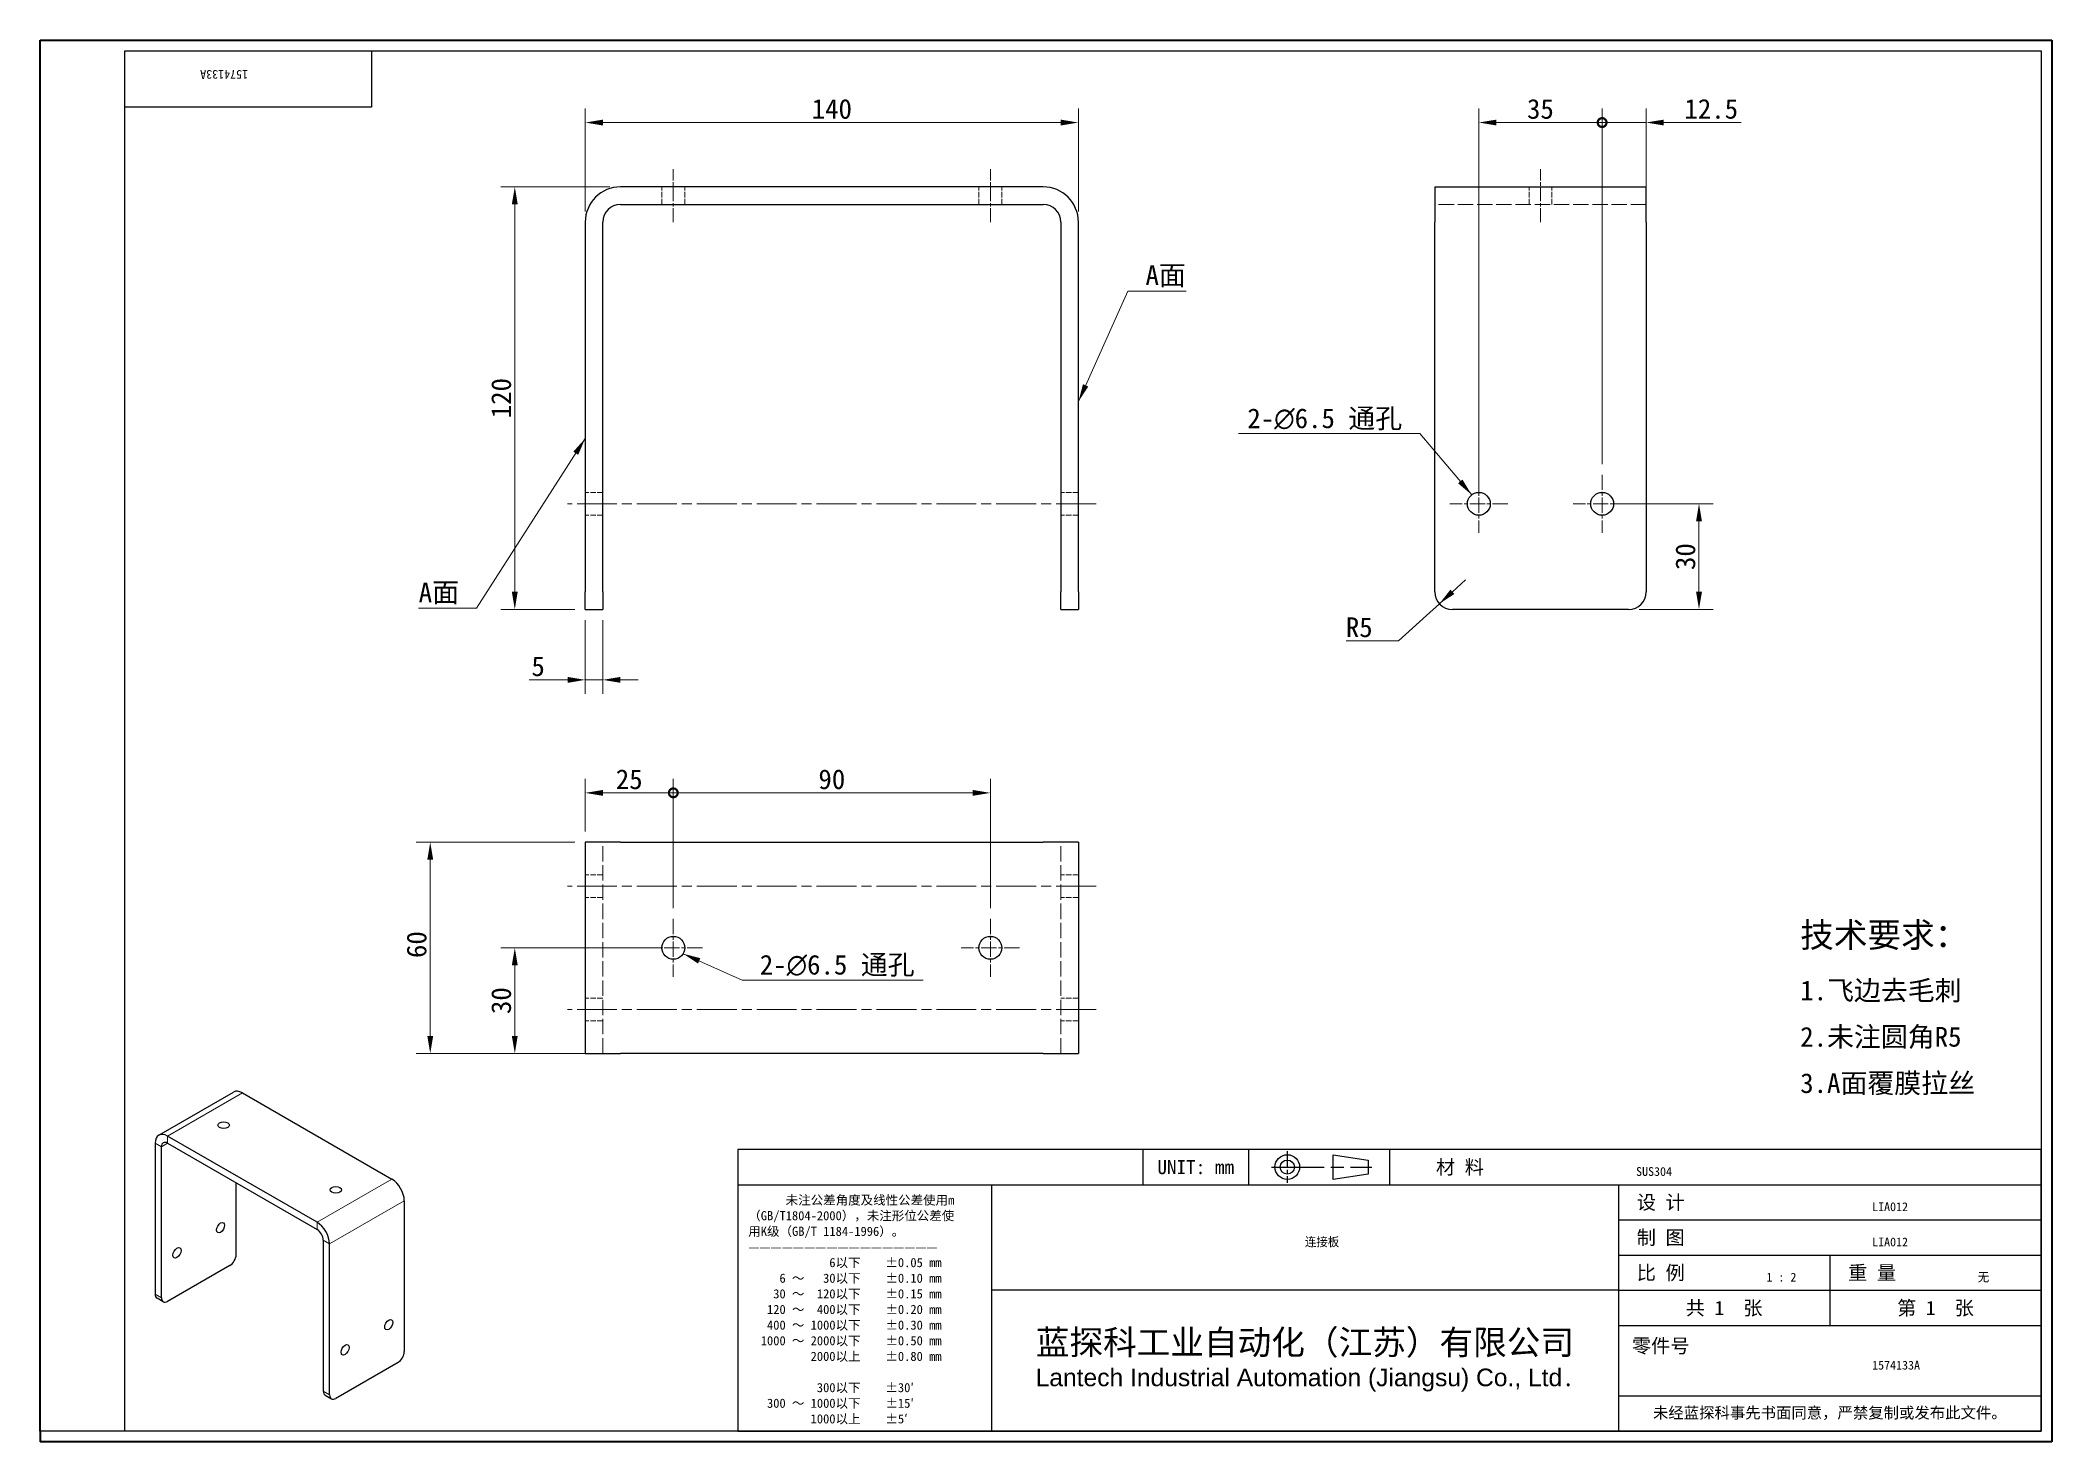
# Model space of a CAD drawing. Header units: millimetres. Extents: x 12 to 583, y 11 to 409.
import ezdxf
from ezdxf.enums import TextEntityAlignment as Align

# ---------------------------------------------------------------- set-up
doc = ezdxf.new("R2018")
doc.units = ezdxf.units.MM
doc.header["$LTSCALE"] = 2
doc.linetypes.add('CHAIN', pattern=[0.3543, 0.2362, -0.0295, 0.0591, -0.0295])
doc.linetypes.add('DASHED', pattern=[0.2067, 0.1654, -0.0413])
for name, color, linetype, lineweight in [('1', 7, 'Continuous', 18), ('可见 (ISO)', 7, 'Continuous', 25), ('可见窄的 (ISO)', 7, 'Continuous', 18), ('图框 (ISO)', 7, 'Continuous', 35), ('标题 (ISO)', 7, 'Continuous', 25)]:
    doc.layers.add(name, color=color, linetype=linetype, lineweight=lineweight)
for name, color, linetype, lineweight, true_color in [('中心标记 (ISO)', 1, 'CHAIN', 18, 0xff0000), ('中心线 (ISO)', 1, 'CHAIN', 18, 0xff0000), ('尺寸 (ISO)', 7, 'Continuous', 18, 0x008000), ('符号 (ISO)', 7, 'Continuous', 18, 0x008000), ('隐藏 (ISO)', 5, 'DASHED', 18, 0x0000ff)]:
    doc.layers.add(name, color=color, linetype=linetype, lineweight=lineweight, true_color=true_color)
doc.styles.get("Standard").update_dxf_attribs({"font": 'simfang.ttf'})
doc.styles.add('文本样式164', font='SimSun.ttf')
doc.styles.add('最新国标', font='simfang.ttf')
doc.styles.add('注释文本 (ISO)', font='simfang.ttf')
doc.dimstyles.new('默认 (GB)', dxfattribs={"dimscale": 2, "dimtxt": 2.8, "dimasz": 2.5, "dimexe": 2, "dimexo": 1.5, "dimgap": 0.5, "dimtad": 1, "dimtoh": 1, "dimdsep": 46, "dimtxsty": '最新国标', "dimcen": 0.09, "dimdle": 10, "dimclrd": 256, "dimclre": 256, "dimclrt": 256, "dimaunit": 1, "dimadec": 3, "dimazin": 2, "dimtfac": 0.535714, "dimtdec": 3, "dimtmove": 0, "dimatfit": 3, "dimfxl": 0, "dimtolj": 1, "dimlwd": -1, "dimlwe": -1, "dimarcsym": 0})
doc.dimstyles.new('默认 (GB)$7', dxfattribs={"dimscale": 2, "dimtxt": 2.8, "dimasz": 2.5, "dimexe": 2, "dimexo": 1.5, "dimgap": 0.5, "dimtad": 1, "dimtoh": 1, "dimdsep": 46, "dimtxsty": '最新国标', "dimcen": 0.09, "dimdle": 10, "dimclrd": 256, "dimclre": 256, "dimclrt": 256, "dimaunit": 1, "dimadec": 3, "dimazin": 2, "dimtfac": 0.535714, "dimtdec": 3, "dimtmove": 0, "dimatfit": 3, "dimfxl": 0, "dimtolj": 1, "dimlwd": -1, "dimlwe": -1, "dimarcsym": 0})

# ---------------------------------------------------------------- blocks, each defined once
blk = doc.blocks.new('图框 最新国标')
at = {"layer": '图框 (ISO)'}
for p, q in [((6, 7), (6, 204.5)), ((6, 204.5), (291.5, 204.5)), ((291.5, 204.5), (291.5, 5.5)), ((6, 7), (6, 5.5)), ((6, 7), (6, 5.5)), ((291.5, 5.5), (6, 5.5))]:
    blk.add_line(p, q, dxfattribs=at)
at = {"layer": '图框 (ISO)', "color": 7, "linetype": 'Continuous', "lineweight": 25}
for p, q in [((18, 203), (290, 203)), ((18, 7), (18, 203)), ((18, 203), (290, 203)), ((53, 203), (53, 195)), ((290, 203), (290, 7)), ((290, 203), (290, 7)), ((53, 195), (18, 195)), ((290, 7), (6, 7)), ((290, 7), (18, 7))]:
    blk.add_line(p, q, dxfattribs=at)
at = {"layer": '图框 (ISO)', "lineweight": 30}
blk.add_attdef('零件代号', text='', height=2.5, rotation=180, dxfattribs=at).set_placement((35.5, 199), align=Align.MIDDLE_CENTER)
blk = doc.blocks.new('标题栏 最新国标')
at = {"layer": '标题 (ISO)'}
for p, q in [((381.98, -183.84), (196.98, -183.84)), ((196.98, -183.84), (196.98, -223.84)), ((254.48, -183.84), (254.48, -188.84)), ((269.48, -183.84), (269.48, -188.84)), ((281.48, -188.09), (281.48, -184.59)), ((281.48, -184.59), (286.48, -185.34)), ((286.48, -185.34), (286.48, -187.34)), ((289.48, -183.84), (289.48, -188.84)), ((381.98, -223.84), (381.98, -183.84)), ((383.48, -183.84), (383.48, -225.34)), ((286.48, -187.34), (281.48, -188.09)), ((196.98, -188.84), (381.98, -188.84)), ((232.98, -188.84), (232.98, -223.84)), ((321.98, -188.84), (321.98, -223.84)), ((321.98, -193.84), (381.98, -193.84)), ((321.98, -198.84), (381.98, -198.84)), ((351.98, -198.84), (351.98, -208.84)), ((321.98, -203.84), (232.98, -203.84)), ((321.98, -203.84), (381.98, -203.84)), ((321.98, -208.84), (381.98, -208.84)), ((321.98, -218.84), (381.98, -218.84)), ((196.98, -223.84), (381.98, -223.84)), ((383.48, -225.34), (196.98, -225.34))]:
    blk.add_line(p, q, dxfattribs=at)
at = {"layer": '标题 (ISO)', "linetype": 'CHAIN', "ltscale": 5.000333}
blk.add_line((274.98, -184.09), (274.98, -188.59), dxfattribs=at)
at = {"layer": '标题 (ISO)', "linetype": 'CHAIN', "ltscale": 15.834605}
blk.add_line((272.73, -186.34), (286.98, -186.34), dxfattribs=at)
at = {"layer": '标题 (ISO)'}
for radius in [1.75, 1]:
    blk.add_circle((274.98, -186.34), radius, dxfattribs=at)
at = {"layer": '1', "style": '文本样式164'}
for s, p in [('UNIT: mm', (261.98, -186.34)), ('材 料', (299.48, -186.34)), ('设 计', (327.98, -191.34)), ('制 图', (327.98, -196.34)), ('比 例', (327.98, -201.34)), ('重 量', (357.98, -201.34)), ('共 1  张', (336.98, -206.34)), ('第 1  张', (366.98, -206.34))]:
    blk.add_text(s, height=2, dxfattribs=at).set_placement(p, align=Align.MIDDLE_CENTER)
at = {"layer": '标题 (ISO)', "style": '注释文本 (ISO)'}
for s, insert, char_height, attachment_point, line_spacing_factor in [('\\fSimSun|b0|i0;{\\H1.3000;      未注公差角度及线性公差使用m\\P}\\fSimSun|b0|i0;{\\H1.3000;（GB/T1804-2000），未注形位公差使\\P}\\fSimSun|b0|i0;{\\H1.3000;用K级（GB/T 1184-1996）。\\P}\\fSimSun|b0|i0;{\\H1.3000;—————————————————\\P}\\fSimSun|b0|i0;{\\H1.3000;             6以下    ±0.05 mm\\P}\\fSimSun|b0|i0;{\\H1.3000;     6 ～   30以下    ±0.10 mm\\P}\\fSimSun|b0|i0;{\\H1.3000;    30 ～  120以下    ±0.15 mm\\P}\\fSimSun|b0|i0;{\\H1.3000;   120 ～  400以下    ±0.20 mm\\P}\\fSimSun|b0|i0;{\\H1.3000;   400 ～ 1000以下    ±0.30 mm\\P}\\fSimSun|b0|i0;{\\H1.3000;  1000 ～ 2000以下    ±0.50 mm\\P}\\fSimSun|b0|i0;{\\H1.3000;          2000以上    ±0.80 mm\\P}\\fSimSun|b0|i0;{\\H1.3000;\\P}\\fSimSun|b0|i0;{\\H1.3000;           300以下    ±30′\\P}\\fSimSun|b0|i0;{\\H1.3000;   300 ～ 1000以下    ±15′\\P}\\fSimSun|b0|i0;{\\H1.3000;          1000以上    ±5′}', (198.48, -206.63), 1.3, 4, 1.023913), ('\\pxsm0.94;\\fMicrosoft YaHei|b0|i0;{\\H3.5000;蓝探科工业自动化（江苏）有限公司\\P}\\fArial|b0|i0;{\\H2.5000;Lantech Industrial Automation (Jiangsu) Co., Ltd}\\fFangSong|b0|i0;{\\H2.5000;.}', (277.48, -213.84), 2, 5, 0.978695)]:
    blk.add_mtext(s, dxfattribs=dict(at, insert=insert, char_height=char_height, attachment_point=attachment_point, line_spacing_factor=line_spacing_factor))
at = {"layer": '标题 (ISO)', "attachment_point": 5, "style": '注释文本 (ISO)'}
for s, insert, char_height in [('\\fFangSong|b0|i0;零件号', (327.98, -211.84), 2), ('\\fSimSun|b0|i0;{\\H1.6000;未经蓝探科事先书面同意，严禁复制或发布此文件。}', (351.98, -221.34), 1.6)]:
    blk.add_mtext(s, dxfattribs=dict(at, insert=insert, char_height=char_height))
at = {"layer": '标题 (ISO)', "lineweight": 30, "flags": 104}
for tag, height, p in [('材料', 2, (324.48, -186.34)), ('设计人', 2, (357.98, -191.34)), ('库存编号', 3.5, (277.48, -196.34)), ('设计人', 2, (357.98, -196.34)), ('视图比例', 2, (342.98, -201.34)), ('质量\\P3;', 2, (372.98, -201.34)), ('零件代号', 3.5, (357.98, -213.84))]:
    blk.add_attdef(tag, text='', height=height, dxfattribs=at).set_placement(p, align=Align.MIDDLE_CENTER)
blk = doc.blocks.new('*D5')
at = {"layer": 'Defpoints', "color": 0, "transparency": 16777216}
for p in [(306.71, 385.62), (166.71, 357.36), (306.71, 357.36)]:
    blk.add_point(p, dxfattribs=at)
at = {"layer": '尺寸 (ISO)', "color": 116, "true_color": 0x00803f, "transparency": 16777216}
for p, q in [((166.71, 360.36), (166.71, 389.62)), ((306.71, 360.36), (306.71, 389.62)), ((171.71, 385.62), (301.71, 385.62))]:
    blk.add_line(p, q, dxfattribs=at)
for points in [[(171.71, 386.45), (171.71, 384.79), (166.71, 385.62)], [(301.71, 386.45), (301.71, 384.79), (306.71, 385.62)]]:
    blk.add_solid(points, dxfattribs=at)
at = {"layer": '尺寸 (ISO)', "transparency": 16777216, "insert": (236.71, 389.45), "char_height": 5.6, "attachment_point": 5, "style": '最新国标'}
blk.add_mtext('\\A1;140', dxfattribs=at)
blk = doc.blocks.new('*D6')
at = {"layer": 'Defpoints', "color": 0, "transparency": 16777216}
for p in [(176.71, 367.36), (146.71, 247.36), (166.71, 247.36)]:
    blk.add_point(p, dxfattribs=at)
at = {"layer": '尺寸 (ISO)', "color": 116, "true_color": 0x00803f, "transparency": 16777216}
for p, q in [((173.71, 367.36), (142.71, 367.36)), ((146.71, 362.36), (146.71, 252.36)), ((163.71, 247.36), (142.71, 247.36))]:
    blk.add_line(p, q, dxfattribs=at)
for points in [[(145.87, 362.36), (147.54, 362.36), (146.71, 367.36)], [(145.87, 252.36), (147.54, 252.36), (146.71, 247.36)]]:
    blk.add_solid(points, dxfattribs=at)
at = {"layer": '尺寸 (ISO)', "transparency": 16777216, "insert": (142.87, 307.36), "char_height": 5.6, "attachment_point": 5, "rotation": 90, "style": '最新国标'}
blk.add_mtext('\\A1;120', dxfattribs=at)
blk = doc.blocks.new('*D7')
at = {"layer": 'Defpoints', "color": 0, "transparency": 16777216}
for p in [(166.71, 247.36), (171.71, 247.36), (171.71, 227.36)]:
    blk.add_point(p, dxfattribs=at)
at = {"layer": '尺寸 (ISO)', "color": 116, "true_color": 0x00803f, "transparency": 16777216}
for p, q in [((166.71, 244.36), (166.71, 223.36)), ((171.71, 244.36), (171.71, 223.36)), ((161.71, 227.36), (150.79, 227.36)), ((171.71, 227.36), (166.71, 227.36)), ((176.71, 227.36), (181.71, 227.36))]:
    blk.add_line(p, q, dxfattribs=at)
for points in [[(161.71, 228.19), (161.71, 226.52), (166.71, 227.36)], [(176.71, 228.19), (176.71, 226.52), (171.71, 227.36)]]:
    blk.add_solid(points, dxfattribs=at)
at = {"layer": '尺寸 (ISO)', "transparency": 16777216, "insert": (153.34, 231.19), "char_height": 5.6, "attachment_point": 5, "style": '最新国标'}
blk.add_mtext('\\A1;5', dxfattribs=at)
blk = doc.blocks.new('_DotSmall')
at = {"color": 0, "linetype": 'ByBlock', "const_width": 0.5}
blk.add_lwpolyline([(-0.0625, 0, 1), (0.0625, 0, 1)], format="xyb", close=True, dxfattribs=at)
blk = doc.blocks.new('*D8')
at = {"layer": 'Defpoints', "color": 0, "transparency": 16777216}
for p in [(191.71, 195.27), (166.71, 181.27), (191.71, 159.52)]:
    blk.add_point(p, dxfattribs=at)
at = {"layer": '尺寸 (ISO)', "color": 116, "true_color": 0x00803f, "transparency": 16777216}
for p, q in [((166.71, 184.27), (166.71, 199.27)), ((171.71, 195.27), (191.71, 195.27)), ((191.71, 162.52), (191.71, 199.27))]:
    blk.add_line(p, q, dxfattribs=at)
blk.add_solid([(171.71, 196.1), (171.71, 194.44), (166.71, 195.27)], dxfattribs=at)
at = {"layer": '尺寸 (ISO)', "color": 116, "true_color": 0x00803f, "transparency": 16777216, "xscale": 5, "yscale": 5, "zscale": 5}
blk.add_blockref('_DotSmall', (191.71, 195.27), dxfattribs=at)
at = {"layer": '尺寸 (ISO)', "transparency": 16777216, "insert": (179.19, 199.1), "char_height": 5.6, "attachment_point": 5, "style": '最新国标'}
blk.add_mtext('\\A1;25', dxfattribs=at)
blk = doc.blocks.new('*D10')
at = {"layer": 'Defpoints', "color": 0, "transparency": 16777216}
for p in [(281.71, 195.27), (191.71, 159.52), (281.71, 159.52)]:
    blk.add_point(p, dxfattribs=at)
at = {"layer": '尺寸 (ISO)', "color": 116, "true_color": 0x00803f, "transparency": 16777216}
for p, q in [((191.71, 162.52), (191.71, 199.27)), ((191.71, 195.27), (276.71, 195.27)), ((281.71, 162.52), (281.71, 199.27))]:
    blk.add_line(p, q, dxfattribs=at)
blk.add_solid([(276.71, 196.1), (276.71, 194.44), (281.71, 195.27)], dxfattribs=at)
at = {"layer": '尺寸 (ISO)', "color": 116, "true_color": 0x00803f, "transparency": 16777216, "xscale": 5, "yscale": 5, "zscale": 5, "rotation": 180}
blk.add_blockref('_DotSmall', (191.71, 195.27), dxfattribs=at)
at = {"layer": '尺寸 (ISO)', "transparency": 16777216, "insert": (236.71, 199.1), "char_height": 5.6, "attachment_point": 5, "style": '最新国标'}
blk.add_mtext('\\A1;90', dxfattribs=at)
blk = doc.blocks.new('*D11')
at = {"layer": 'Defpoints', "color": 0, "transparency": 16777216}
for p in [(166.71, 181.27), (122.71, 121.27), (166.71, 121.27)]:
    blk.add_point(p, dxfattribs=at)
at = {"layer": '尺寸 (ISO)', "color": 116, "true_color": 0x00803f, "transparency": 16777216}
for p, q in [((163.71, 181.27), (118.71, 181.27)), ((122.71, 176.27), (122.71, 126.27)), ((163.71, 121.27), (118.71, 121.27))]:
    blk.add_line(p, q, dxfattribs=at)
for points in [[(121.87, 176.27), (123.54, 176.27), (122.71, 181.27)], [(121.87, 126.27), (123.54, 126.27), (122.71, 121.27)]]:
    blk.add_solid(points, dxfattribs=at)
at = {"layer": '尺寸 (ISO)', "transparency": 16777216, "insert": (118.87, 152.18), "char_height": 5.6, "attachment_point": 5, "rotation": 90, "style": '最新国标'}
blk.add_mtext('\\A1;60', dxfattribs=at)
blk = doc.blocks.new('*D12')
at = {"layer": 'Defpoints', "color": 0, "transparency": 16777216}
for p in [(412.86, 252.36), (409.17, 248.99)]:
    blk.add_point(p, dxfattribs=at)
at = {"layer": '尺寸 (ISO)', "color": 116, "true_color": 0x00803f, "transparency": 16777216}
for p, q in [((412.86, 252.36), (409.17, 248.99)), ((412.86, 252.36), (416.56, 255.73)), ((397.6, 238.42), (405.48, 245.61)), ((409.17, 248.99), (405.48, 245.61)), ((382.7, 238.42), (397.6, 238.42))]:
    blk.add_line(p, q, dxfattribs=at)
blk.add_solid([(412.3, 252.97), (413.42, 251.74), (409.17, 248.99)], dxfattribs=at)
at = {"layer": '尺寸 (ISO)', "transparency": 16777216, "insert": (386.41, 242.26), "char_height": 5.6, "attachment_point": 5, "style": '最新国标'}
blk.add_mtext('\\A1;R5', dxfattribs=at)
blk = doc.blocks.new('*D13')
at = {"layer": 'Defpoints', "color": 0, "transparency": 16777216}
for p in [(455.36, 385.62), (455.36, 285.61), (420.36, 277.36)]:
    blk.add_point(p, dxfattribs=at)
at = {"layer": '尺寸 (ISO)', "color": 116, "true_color": 0x00803f, "transparency": 16777216}
for p, q in [((420.36, 280.36), (420.36, 389.62)), ((455.36, 288.61), (455.36, 389.62)), ((425.36, 385.62), (455.36, 385.62))]:
    blk.add_line(p, q, dxfattribs=at)
blk.add_solid([(425.36, 386.45), (425.36, 384.79), (420.36, 385.62)], dxfattribs=at)
at = {"layer": '尺寸 (ISO)', "color": 116, "true_color": 0x00803f, "transparency": 16777216, "xscale": 5, "yscale": 5, "zscale": 5}
blk.add_blockref('_DotSmall', (455.36, 385.62), dxfattribs=at)
at = {"layer": '尺寸 (ISO)', "transparency": 16777216, "insert": (437.84, 389.45), "char_height": 5.6, "attachment_point": 5, "style": '最新国标'}
blk.add_mtext('\\A1;35', dxfattribs=at)
blk = doc.blocks.new('*D14')
at = {"layer": 'Defpoints', "color": 0, "transparency": 16777216}
for p in [(467.86, 385.62), (467.86, 357.36), (455.36, 285.61)]:
    blk.add_point(p, dxfattribs=at)
at = {"layer": '尺寸 (ISO)', "color": 116, "true_color": 0x00803f, "transparency": 16777216}
for p, q in [((455.36, 288.61), (455.36, 389.62)), ((467.86, 360.36), (467.86, 389.62)), ((455.36, 385.62), (450.36, 385.62)), ((455.36, 385.62), (467.86, 385.62)), ((472.86, 385.62), (494.81, 385.62))]:
    blk.add_line(p, q, dxfattribs=at)
blk.add_solid([(472.86, 386.45), (472.86, 384.79), (467.86, 385.62)], dxfattribs=at)
at = {"layer": '尺寸 (ISO)', "color": 116, "true_color": 0x00803f, "transparency": 16777216, "xscale": 5, "yscale": 5, "zscale": 5}
blk.add_blockref('_DotSmall', (455.36, 385.62), dxfattribs=at)
at = {"layer": '尺寸 (ISO)', "transparency": 16777216, "insert": (486.34, 389.47), "char_height": 5.6, "attachment_point": 5, "style": '最新国标'}
blk.add_mtext('\\A1;12.5', dxfattribs=at)
blk = doc.blocks.new('*D15')
at = {"layer": 'Defpoints', "color": 0, "transparency": 16777216}
for p in [(455.36, 277.36), (482.86, 277.36), (462.86, 247.36)]:
    blk.add_point(p, dxfattribs=at)
at = {"layer": '尺寸 (ISO)', "color": 116, "true_color": 0x00803f, "transparency": 16777216}
for p, q in [((458.36, 277.36), (486.86, 277.36)), ((482.86, 252.36), (482.86, 272.36)), ((465.86, 247.36), (486.86, 247.36))]:
    blk.add_line(p, q, dxfattribs=at)
for points in [[(482.03, 272.36), (483.7, 272.36), (482.86, 277.36)], [(482.03, 252.36), (483.7, 252.36), (482.86, 247.36)]]:
    blk.add_solid(points, dxfattribs=at)
at = {"layer": '尺寸 (ISO)', "transparency": 16777216, "insert": (479.03, 262.36), "char_height": 5.6, "attachment_point": 5, "rotation": 90, "style": '最新国标'}
blk.add_mtext('\\A1;30', dxfattribs=at)
blk = doc.blocks.new('*D16')
at = {"layer": 'Defpoints', "color": 0, "transparency": 16777216}
for p in [(191.71, 151.27), (146.71, 121.27), (176.71, 121.27)]:
    blk.add_point(p, dxfattribs=at)
at = {"layer": '尺寸 (ISO)', "color": 116, "true_color": 0x00803f, "transparency": 16777216}
for p, q in [((188.71, 151.27), (142.71, 151.27)), ((146.71, 146.27), (146.71, 126.27)), ((173.71, 121.27), (142.71, 121.27))]:
    blk.add_line(p, q, dxfattribs=at)
for points in [[(145.87, 146.27), (147.54, 146.27), (146.71, 151.27)], [(145.87, 126.27), (147.54, 126.27), (146.71, 121.27)]]:
    blk.add_solid(points, dxfattribs=at)
at = {"layer": '尺寸 (ISO)', "transparency": 16777216, "insert": (142.87, 136.27), "char_height": 5.6, "attachment_point": 5, "rotation": 90, "style": '最新国标'}
blk.add_mtext('\\A1;30', dxfattribs=at)

msp = doc.modelspace()

# ---------------------------------------------------------------- linework, layer by layer
at = {"layer": '中心标记 (ISO)', "ltscale": 9.167361}
for p, q in [((420.363, 285.607), (420.363, 269.107)), ((455.363, 285.607), (455.363, 269.107)), ((428.613, 277.357), (412.113, 277.357)), ((463.613, 277.357), (447.113, 277.357)), ((191.707, 159.52), (191.707, 143.02)), ((281.707, 159.52), (281.707, 143.02)), ((199.957, 151.27), (183.457, 151.27)), ((289.957, 151.27), (273.457, 151.27))]:
    msp.add_line(p, q, dxfattribs=at)
at = {"layer": '中心线 (ISO)', "ltscale": 8.333956}
for p, q in [((191.707, 357.357), (191.707, 372.357)), ((281.707, 357.357), (281.707, 372.357)), ((437.863, 357.357), (437.863, 372.357))]:
    msp.add_line(p, q, dxfattribs=at)
at = {"layer": '中心线 (ISO)', "ltscale": 23.990969}
for p, q in [((311.707, 277.357), (161.707, 277.357)), ((311.707, 168.77), (161.707, 168.77)), ((311.707, 133.77), (161.707, 133.77))]:
    msp.add_line(p, q, dxfattribs=at)
at = {"layer": '可见 (ISO)'}
for p, q in [((296.707, 367.357), (176.707, 367.357)), ((407.863, 367.357), (467.863, 367.357)), ((407.863, 367.357), (407.863, 357.357)), ((467.863, 357.357), (467.863, 367.357)), ((176.707, 362.357), (296.707, 362.357)), ((166.707, 357.357), (166.707, 252.357)), ((171.707, 252.357), (171.707, 357.357)), ((301.707, 357.357), (301.707, 252.357)), ((306.707, 252.357), (306.707, 357.357)), ((407.863, 252.357), (407.863, 357.357)), ((467.863, 357.357), (467.863, 252.357)), ((166.707, 247.357), (166.707, 252.357)), ((171.707, 252.357), (171.707, 247.357)), ((301.707, 247.357), (301.707, 252.357)), ((306.707, 252.357), (306.707, 247.357)), ((166.707, 247.357), (171.707, 247.357)), ((301.707, 247.357), (306.707, 247.357)), ((462.863, 247.357), (412.863, 247.357)), ((166.707, 181.27), (166.707, 121.27)), ((176.707, 181.27), (166.707, 181.27)), ((176.707, 181.27), (296.707, 181.27)), ((306.707, 181.27), (296.707, 181.27)), ((306.707, 181.27), (306.707, 121.27)), ((166.707, 121.27), (176.707, 121.27)), ((296.707, 121.27), (176.707, 121.27)), ((296.707, 121.27), (306.707, 121.27)), ((45.666, 98.077), (66.879, 110.324)), ((69.379, 110.077), (111.805, 85.582)), ((90.592, 73.334), (48.166, 97.829)), ((44.63, 95.788), (44.63, 52.922)), ((46.398, 51.901), (46.398, 94.767)), ((48.166, 95.788), (90.592, 71.293)), ((67.611, 64.149), (67.611, 84.561)), ((115.341, 79.458), (115.341, 36.592)), ((92.36, 68.231), (92.36, 25.365)), ((94.128, 24.344), (94.128, 67.21)), ((65.843, 61.087), (48.166, 50.881)), ((46.916, 50.757), (45.148, 51.777)), ((113.573, 33.53), (95.896, 23.324)), ((92.878, 24.221), (94.646, 23.2))]:
    msp.add_line(p, q, dxfattribs=at)
for centre in [(420.363, 277.357), (455.363, 277.357), (191.707, 151.27), (281.707, 151.27)]:
    msp.add_circle(centre, 3.25, dxfattribs=at)
for centre, radius, start, end in [((176.707, 357.357), 10, 90, 180), ((296.707, 357.357), 10, 0, 90), ((176.707, 357.357), 5, 90, 180), ((296.707, 357.357), 5, 0, 90), ((412.863, 252.357), 5, 180, 270), ((462.863, 252.357), 5, 270, 0)]:
    msp.add_arc(centre, radius, start, end, dxfattribs=at)
for centre, major_axis, start_param, end_param in [((69.379, 105.994), (-2.5, 4.33), 5.4977871, 6.2831853), ((48.166, 93.747), (-2.5, 4.33), 5.4977871, 7.0685835), ((48.166, 93.747), (-1.25, 2.165), 5.4977871, 7.0685835), ((111.805, 81.499), (2.5, -4.33), 0.7853982, 2.3561945), ((90.592, 69.252), (-2.5, 4.33), 3.9269908, 5.4977871), ((90.592, 69.252), (1.25, -2.165), 0.7853982, 2.3561945), ((65.843, 63.128), (-1.25, -2.165), 0.7853982, 2.3561945), ((46.398, 53.942), (-1.25, -2.165), 5.4977871, 6.2831853), ((48.166, 52.922), (-1.25, -2.165), 5.4977871, 7.0685835), ((113.573, 35.571), (-1.25, -2.165), 0.7853982, 2.3561945), ((94.128, 26.386), (-1.25, -2.165), 5.4977871, 6.2831853), ((95.896, 25.365), (-1.25, -2.165), 5.4977871, 7.0685835)]:
    msp.add_ellipse(centre, major_axis=major_axis, ratio=0.5773503, start_param=start_param, end_param=end_param, dxfattribs=at)
for centre, major_axis in [((64.076, 100.891), (-1.625, 0)), ((95.896, 82.52), (-1.625, 0)), ((63.192, 71.803), (0.813, 1.407)), ((50.817, 64.659), (0.813, 1.407)), ((110.922, 44.247), (0.813, 1.407)), ((98.547, 37.102), (0.813, 1.407))]:
    msp.add_ellipse(centre, major_axis=major_axis, ratio=0.5773503, dxfattribs=at)
at = {"layer": '可见窄的 (ISO)'}
for p, q in [((69.379, 110.077), (48.166, 97.829)), ((48.166, 97.829), (48.166, 95.788)), ((44.63, 95.788), (46.398, 94.767)), ((46.398, 94.767), (48.166, 95.788)), ((111.805, 85.582), (90.592, 73.334)), ((115.341, 79.458), (94.128, 67.21)), ((90.592, 73.334), (90.592, 71.293)), ((94.128, 67.21), (92.36, 68.231)), ((46.398, 51.901), (44.63, 52.922)), ((94.128, 24.344), (92.36, 25.365))]:
    msp.add_line(p, q, dxfattribs=at)
at = {"layer": '隐藏 (ISO)', "ltscale": 4.761642}
for p, q in [((188.457, 362.357), (188.457, 367.357)), ((194.957, 362.357), (194.957, 367.357)), ((278.457, 362.357), (278.457, 367.357)), ((284.957, 362.357), (284.957, 367.357)), ((434.613, 362.357), (434.613, 367.357)), ((441.113, 362.357), (441.113, 367.357)), ((171.707, 280.607), (166.707, 280.607)), ((306.707, 280.607), (301.707, 280.607)), ((171.707, 274.107), (166.707, 274.107)), ((306.707, 274.107), (301.707, 274.107)), ((171.707, 172.02), (166.707, 172.02)), ((306.707, 172.02), (301.707, 172.02)), ((171.707, 165.52), (166.707, 165.52)), ((306.707, 165.52), (301.707, 165.52)), ((171.707, 137.02), (166.707, 137.02)), ((306.707, 137.02), (301.707, 137.02)), ((171.707, 130.52), (166.707, 130.52)), ((306.707, 130.52), (301.707, 130.52))]:
    msp.add_line(p, q, dxfattribs=at)
at = {"layer": '隐藏 (ISO)', "ltscale": 13.194353}
for p, q in [((467.863, 362.357), (407.863, 362.357)), ((171.707, 121.27), (171.707, 181.27)), ((301.707, 121.27), (301.707, 181.27))]:
    msp.add_line(p, q, dxfattribs=at)

# ---------------------------------------------------------------- block references
ref = msp.add_blockref('图框 最新国标', (0, 0), dxfattribs=dict(xscale=2, yscale=2, zscale=2))
lines = msp.add_mtext('1574133A', dxfattribs={"layer": '图框 (ISO)', "insert": (71, 398), "char_height": 2.5, "attachment_point": 1, "rotation": 180})
ref.add_attrib('零件代号', '', (71, 398)).embed_mtext(lines)
ref = msp.add_blockref('标题栏 最新国标', (-183.965, 461.689), dxfattribs=dict(xscale=2, yscale=2, zscale=2))
lines = msp.add_mtext('1574133A', dxfattribs={"layer": '标题 (ISO)', "insert": (532, 34), "char_height": 2.5, "attachment_point": 1})
ref.add_attrib('零件代号', '', (532, 34), dxfattribs={"flags": 104}).embed_mtext(lines)
lines = msp.add_mtext('连接板', dxfattribs={"layer": '标题 (ISO)', "insert": (371, 69), "char_height": 2.5, "attachment_point": 1})
ref.add_attrib('库存编号', '', (371, 69), dxfattribs={"flags": 104}).embed_mtext(lines)
lines = msp.add_mtext('无', dxfattribs={"layer": '标题 (ISO)', "insert": (562, 59), "char_height": 2.5, "attachment_point": 1})
ref.add_attrib('质量\\P3;', '', (562, 59), dxfattribs={"flags": 104}).embed_mtext(lines)
lines = msp.add_mtext('1 : 2', dxfattribs={"layer": '标题 (ISO)', "insert": (502, 59), "char_height": 2.5, "attachment_point": 1})
ref.add_attrib('视图比例', '', (502, 59), dxfattribs={"flags": 104}).embed_mtext(lines)
lines = msp.add_mtext('LIA012', dxfattribs={"layer": '标题 (ISO)', "insert": (532, 79), "char_height": 2.5, "attachment_point": 1})
ref.add_attrib('设计人', '', (532, 79), dxfattribs={"flags": 104}).embed_mtext(lines)
lines = msp.add_mtext('LIA012', dxfattribs={"layer": '标题 (ISO)', "insert": (532, 69), "char_height": 2.5, "attachment_point": 1})
ref.add_attrib('设计人', '', (532, 69), dxfattribs={"flags": 104}).embed_mtext(lines)
lines = msp.add_mtext('SUS304', dxfattribs={"layer": '标题 (ISO)', "insert": (465, 89), "char_height": 2.5, "attachment_point": 1})
ref.add_attrib('材料', '', (465, 89), dxfattribs={"flags": 104}).embed_mtext(lines)

# ---------------------------------------------------------------- texts
at = {"layer": '符号 (ISO)', "char_height": 5.6, "width": 12.57544, "style": '最新国标'}
for insert, attachment_point in [((325.747, 345.079), 1), ((130.883, 254.996), 3)]:
    msp.add_mtext('\\fFangSong|b0|i0;A面', dxfattribs=dict(at, insert=insert, attachment_point=attachment_point))
at = {"layer": '符号 (ISO)'}
for s, insert, char_height, width, attachment_point, line_spacing_factor, style in [('2-\\fAIGDT|b0|i0;{\\H5.6000;n}\\fFangSong|b0|i0;{\\H5.6000;6.5 通孔}', (398.595, 298.223), 5.6, 48.67574, 9, 0.49, '最新国标'), ('\\pxsm1.41;\\fFangSong|b0|i0;{\\H7.0000;技术要求：}\\fFangSong|b0|i0;{\\H5.6000;\\P}\\fFangSong|b0|i0;{\\H5.6000;1.飞边去毛刺\\P}\\fFangSong|b0|i0;{\\H5.6000;2.未注圆角R5\\P}\\fFangSong|b0|i0;{\\H5.6000;3.A面覆膜拉丝}', (511.588, 133.917), 4, 54.49357, 4, 1.305367, '注释文本 (ISO)'), ('2-\\fAIGDT|b0|i0;{\\H5.6000;n}\\fFangSong|b0|i0;{\\H5.6000;6.5 通孔}', (216.258, 143.06), 5.6, 48.67574, 7, 0.49, '最新国标')]:
    msp.add_mtext(s, dxfattribs=dict(at, insert=insert, char_height=char_height, width=width, attachment_point=attachment_point, line_spacing_factor=line_spacing_factor, style=style))

# ---------------------------------------------------------------- dimensions: what is measured, and where the dimension line sits
at = {"layer": '尺寸 (ISO)', "color": 116, "true_color": 0x00803f}
for base, p1, p2, angle, override, picture, middle in [((306.707, 385.621), (166.707, 357.357), (306.707, 357.357), 180, {"dimgap": 0.5, "dimtoh": 0, "dimdec": 2, "dimtol": 0, "dimlim": 0, "dimtp": 0, "dimtm": 0, "dimtdec": 3, "dimtofl": 0, "dimatfit": 1}, '*D5', (236.707, 385.621)), ((455.363, 385.621), (420.363, 277.357), (455.363, 285.607), 180, {"dimgap": 0.5, "dimtoh": 0, "dimdec": 2, "dimblk2": 'DotSmall', "dimsah": 1, "dimdle": 0, "dimtol": 0, "dimlim": 0, "dimtp": 0, "dimtm": 0, "dimtdec": 3, "dimtofl": 0, "dimatfit": 1}, '*D13', (437.843, 385.621)), ((467.863, 385.621), (455.363, 285.607), (467.863, 357.357), 180, {"dimgap": 0.5, "dimtoh": 0, "dimdec": 2, "dimblk1": 'DotSmall', "dimsah": 1, "dimdle": 0, "dimtol": 0, "dimlim": 0, "dimtp": 0, "dimtm": 0, "dimtdec": 3, "dimtofl": 1, "dimatfit": 1}, '*D14', (486.335, 385.621)), ((146.707, 247.357), (176.707, 367.357), (166.707, 247.357), 90, {"dimgap": 0.5, "dimtoh": 0, "dimdec": 2, "dimtol": 0, "dimlim": 0, "dimtp": 0, "dimtm": 0, "dimtdec": 3, "dimtofl": 0, "dimatfit": 1}, '*D6', (146.707, 307.357)), ((482.863, 277.357), (462.863, 247.357), (455.363, 277.357), 90, {"dimgap": 0.5, "dimtoh": 0, "dimdec": 2, "dimtol": 0, "dimlim": 0, "dimtp": 0, "dimtm": 0, "dimtdec": 3, "dimtofl": 0, "dimatfit": 1}, '*D15', (482.863, 262.357)), ((171.707, 227.357), (166.707, 247.357), (171.707, 247.357), 180, {"dimgap": 0.5, "dimtoh": 0, "dimdec": 2, "dimtol": 0, "dimlim": 0, "dimtp": 0, "dimtm": 0, "dimtdec": 3, "dimtofl": 1, "dimatfit": 1}, '*D7', (153.338, 227.357)), ((191.707, 195.27), (166.707, 181.27), (191.707, 159.52), 180, {"dimgap": 0.5, "dimtoh": 0, "dimdec": 2, "dimblk2": 'DotSmall', "dimsah": 1, "dimdle": 0, "dimtol": 0, "dimlim": 0, "dimtp": 0, "dimtm": 0, "dimtdec": 3, "dimtofl": 0, "dimatfit": 1}, '*D8', (179.187, 195.27)), ((281.707, 195.27), (191.707, 159.52), (281.707, 159.52), 180, {"dimgap": 0.5, "dimtoh": 0, "dimdec": 2, "dimblk1": 'DotSmall', "dimsah": 1, "dimdle": 0, "dimtol": 0, "dimlim": 0, "dimtp": 0, "dimtm": 0, "dimtdec": 3, "dimtofl": 0, "dimatfit": 1}, '*D10', (236.707, 195.27)), ((122.707, 121.27), (166.707, 181.27), (166.707, 121.27), 90, {"dimgap": 0.5, "dimtoh": 0, "dimdec": 2, "dimtol": 0, "dimlim": 0, "dimtp": 0, "dimtm": 0, "dimtdec": 3, "dimtofl": 0, "dimatfit": 1}, '*D11', (122.707, 152.183)), ((146.707, 121.27), (191.707, 151.27), (176.707, 121.27), 90, {"dimgap": 0.5, "dimtoh": 0, "dimdec": 2, "dimtol": 0, "dimlim": 0, "dimtp": 0, "dimtm": 0, "dimtdec": 3, "dimtofl": 0, "dimatfit": 1}, '*D16', (146.707, 136.27))]:
    dim = msp.add_linear_dim(base=base, p1=p1, p2=p2, angle=angle, dimstyle='默认 (GB)', override=override, dxfattribs=at)
    dim.commit()
    dim.dimension.update_dxf_attribs({"geometry": picture, "text_midpoint": middle, "dimtype": 160})
dim = msp.add_radius_dim(center=(412.863, 252.357), mpoint=(409.171, 248.986), dimstyle='默认 (GB)', override={"dimgap": 0.5, "dimtih": 1, "dimdec": 2, "dimlfac": 1, "dimcen": 0, "dimtol": 0, "dimlim": 0, "dimtp": 0, "dimtm": 0, "dimtdec": 3}, dxfattribs=at)
dim.commit()
dim.dimension.update_dxf_attribs({"geometry": '*D12', "text_midpoint": (386.411, 238.424), "dimtype": 164})

# ---------------------------------------------------------------- leaders
at = {"layer": '符号 (ISO)', "annotation_type": 0, "has_hookline": 1}
for points, hookline_direction, text_width in [([(306.707, 306.412), (320.747, 337.774), (325.747, 337.774)], 0, 11.552), ([(418.337, 279.899), (403.595, 297.29), (398.595, 297.29)], 1, 46.418), ([(166.707, 295.919), (135.883, 247.691), (130.883, 247.691)], 1, 11.552), ([(194.492, 149.596), (211.258, 142.127), (216.258, 142.127)], 0, 46.418)]:
    msp.add_leader(points, dimstyle='默认 (GB)$7', override={"dimgap": 0, "dimtad": 1}, dxfattribs=dict(at, hookline_direction=hookline_direction, text_width=text_width))

doc.saveas('drawing.dxf')
